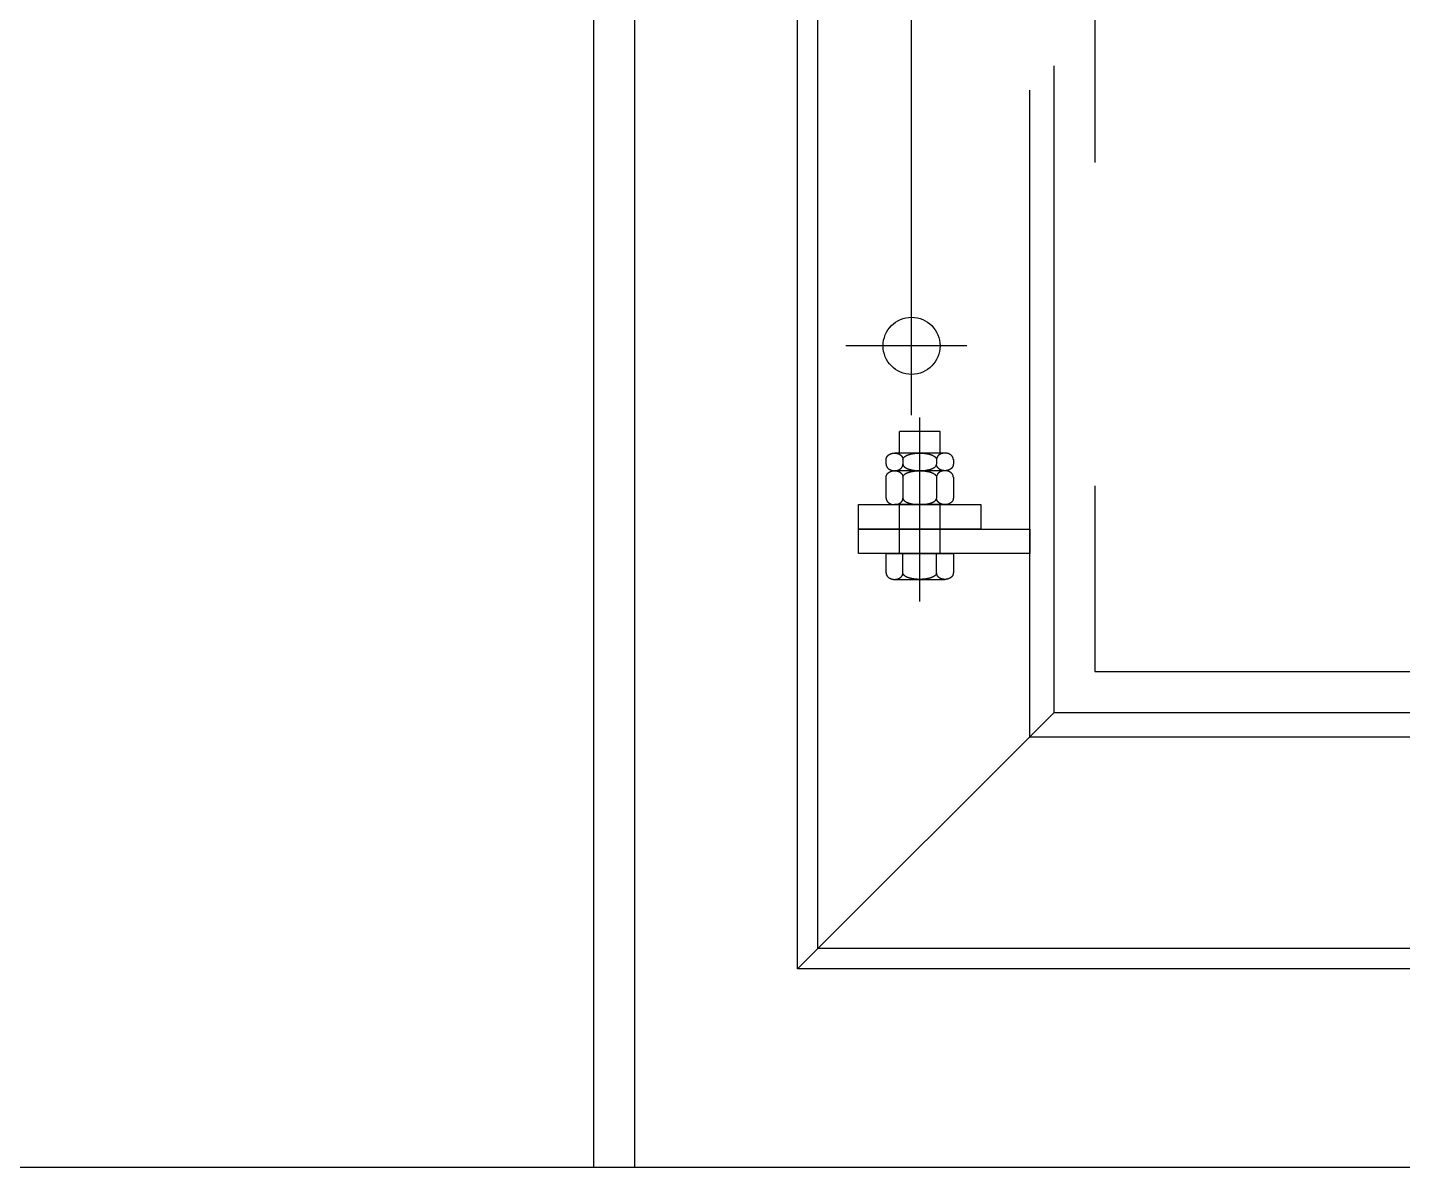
# Model space of a CAD drawing. Extents: x 0 to 45720, y 0 to 30480.
# Drawn here: x 10933 to 11270.6, y 11417.2 to 11697.1 of the extents above; entities that cross this region are included whole.
import ezdxf

# ---------------------------------------------------------------- set-up
doc = ezdxf.new("R2010")
doc.units = 0
doc.header["$LTSCALE"] = 25
for name, pattern in [('CENTER', [50.8, 31.75, -6.35, 6.35, -6.35]), ('HIDDEN', [9.525, 6.35, -3.175]), ('HIDDEN2', [4.7625, 3.175, -1.5875])]:
    doc.linetypes.add(name, pattern=pattern)
doc.layers.get('0').update_dxf_attribs({"linetype": 'CONTINUOUS'})
for name, color, linetype in [('CHUTE', 2, 'CONTINUOUS'), ('EMS_BOLT-BOLTHOLE', 3, 'CONTINUOUS'), ('EMS_CL', 1, 'CENTER'), ('EMS_DIM', 3, 'CONTINUOUS'), ('EMS_GRAY', 252, 'CONTINUOUS'), ('EMS_HF', 3, 'HIDDEN2'), ('EMS_HIDDEN', 3, 'HIDDEN'), ('EMS_OBJECT', 2, 'CONTINUOUS')]:
    doc.layers.add(name, color=color, linetype=linetype)

# ---------------------------------------------------------------- blocks, each defined once
blk = doc.blocks.new('A$C0D2A148F')
at = {"color": 252}
for p, q in [((-301.249, -487.413), (-301.249, -482.253)), ((-286.813, -480.666), (-299.187, -480.666)), ((-297.124, -482.253), (-297.124, -487.413)), ((-288.876, -482.253), (-288.876, -487.413)), ((-284.751, -482.253), (-284.751, -487.413)), ((-286.813, -489), (-299.187, -489)), ((-301.249, -501), (-284.751, -501)), ((-301.249, -505.763), (-301.249, -501)), ((-297.124, -505.763), (-297.124, -501)), ((-288.876, -505.763), (-288.876, -501)), ((-284.751, -501), (-284.751, -505.763)), ((-299.187, -507.35), (-286.813, -507.35))]:
    blk.add_line(p, q, dxfattribs=at)
for points in [[(-301.249, -482.253, 0), (-301.248, -482.214, 0), (-301.246, -482.175, 0), (-301.243, -482.136, 0), (-301.239, -482.098, 0), (-301.233, -482.059, 0), (-301.227, -482.02, 0), (-301.219, -481.982, 0), (-301.209, -481.943, 0), (-301.199, -481.905, 0), (-301.187, -481.867, 0), (-301.174, -481.83, 0), (-301.16, -481.792, 0), (-301.145, -481.755, 0), (-301.128, -481.718, 0), (-301.111, -481.682, 0), (-301.092, -481.646, 0), (-301.072, -481.61, 0), (-301.051, -481.574, 0), (-301.029, -481.539, 0), (-301.005, -481.505, 0), (-300.981, -481.471, 0), (-300.955, -481.437, 0), (-300.929, -481.404, 0), (-300.901, -481.371, 0), (-300.873, -481.339, 0), (-300.843, -481.307, 0), (-300.812, -481.276, 0), (-300.781, -481.246, 0), (-300.748, -481.216, 0), (-300.715, -481.187, 0), (-300.68, -481.158, 0), (-300.645, -481.131, 0), (-300.609, -481.103, 0), (-300.572, -481.077, 0), (-300.534, -481.051, 0), (-300.495, -481.026, 0), (-300.455, -481.002, 0), (-300.415, -480.978, 0), (-300.374, -480.955, 0), (-300.332, -480.933, 0), (-300.29, -480.912, 0), (-300.247, -480.891, 0), (-300.203, -480.872, 0), (-300.159, -480.853, 0), (-300.114, -480.835, 0), (-300.068, -480.818, 0), (-300.022, -480.802, 0), (-299.976, -480.786, 0), (-299.929, -480.772, 0), (-299.881, -480.758, 0), (-299.834, -480.746, 0), (-299.785, -480.734, 0), (-299.737, -480.723, 0), (-299.688, -480.713, 0), (-299.639, -480.704, 0), (-299.589, -480.696, 0), (-299.539, -480.689, 0), (-299.489, -480.683, 0), (-299.439, -480.678, 0), (-299.389, -480.673, 0), (-299.338, -480.67, 0), (-299.288, -480.668, 0), (-299.237, -480.666, 0), (-299.187, -480.666, 0), (-299.136, -480.666, 0), (-299.085, -480.668, 0), (-299.035, -480.67, 0), (-298.985, -480.673, 0), (-298.934, -480.678, 0), (-298.884, -480.683, 0), (-298.834, -480.689, 0), (-298.784, -480.696, 0), (-298.735, -480.704, 0), (-298.686, -480.713, 0), (-298.637, -480.723, 0), (-298.588, -480.734, 0), (-298.54, -480.746, 0), (-298.492, -480.758, 0), (-298.444, -480.772, 0), (-298.397, -480.786, 0), (-298.351, -480.802, 0), (-298.305, -480.818, 0), (-298.259, -480.835, 0), (-298.215, -480.853, 0), (-298.17, -480.872, 0), (-298.126, -480.891, 0), (-298.083, -480.912, 0), (-298.041, -480.933, 0), (-297.999, -480.955, 0), (-297.958, -480.978, 0), (-297.918, -481.002, 0), (-297.878, -481.026, 0), (-297.84, -481.051, 0), (-297.802, -481.077, 0), (-297.765, -481.103, 0), (-297.728, -481.131, 0), (-297.693, -481.158, 0), (-297.659, -481.187, 0), (-297.625, -481.216, 0), (-297.593, -481.246, 0), (-297.561, -481.276, 0), (-297.53, -481.307, 0), (-297.501, -481.339, 0), (-297.472, -481.371, 0), (-297.444, -481.404, 0), (-297.418, -481.437, 0), (-297.392, -481.471, 0), (-297.368, -481.505, 0), (-297.345, -481.539, 0), (-297.322, -481.574, 0), (-297.301, -481.61, 0), (-297.281, -481.646, 0), (-297.263, -481.682, 0), (-297.245, -481.718, 0), (-297.229, -481.755, 0), (-297.213, -481.792, 0), (-297.199, -481.83, 0), (-297.186, -481.867, 0), (-297.175, -481.905, 0), (-297.164, -481.943, 0), (-297.155, -481.982, 0), (-297.147, -482.02, 0), (-297.14, -482.059, 0), (-297.134, -482.098, 0), (-297.13, -482.136, 0), (-297.127, -482.175, 0), (-297.125, -482.214, 0), (-297.124, -482.253, 0)], [(-297.124, -482.253, 0), (-297.123, -482.214, 0), (-297.119, -482.175, 0), (-297.113, -482.136, 0), (-297.105, -482.098, 0), (-297.093, -482.059, 0), (-297.08, -482.02, 0), (-297.064, -481.982, 0), (-297.045, -481.943, 0), (-297.024, -481.905, 0), (-297.001, -481.867, 0), (-296.975, -481.83, 0), (-296.947, -481.792, 0), (-296.916, -481.755, 0), (-296.883, -481.718, 0), (-296.848, -481.682, 0), (-296.81, -481.646, 0), (-296.771, -481.61, 0), (-296.728, -481.574, 0), (-296.684, -481.539, 0), (-296.637, -481.505, 0), (-296.589, -481.471, 0), (-296.538, -481.437, 0), (-296.485, -481.404, 0), (-296.429, -481.371, 0), (-296.372, -481.339, 0), (-296.313, -481.307, 0), (-296.251, -481.276, 0), (-296.188, -481.246, 0), (-296.123, -481.216, 0), (-296.056, -481.187, 0), (-295.987, -481.158, 0), (-295.916, -481.131, 0), (-295.844, -481.103, 0), (-295.77, -481.077, 0), (-295.694, -481.051, 0), (-295.617, -481.026, 0), (-295.537, -481.002, 0), (-295.457, -480.978, 0), (-295.375, -480.955, 0), (-295.291, -480.933, 0), (-295.207, -480.912, 0), (-295.12, -480.891, 0), (-295.033, -480.872, 0), (-294.944, -480.853, 0), (-294.854, -480.835, 0), (-294.763, -480.818, 0), (-294.671, -480.802, 0), (-294.578, -480.786, 0), (-294.484, -480.772, 0), (-294.389, -480.758, 0), (-294.294, -480.746, 0), (-294.197, -480.734, 0), (-294.1, -480.723, 0), (-294.002, -480.713, 0), (-293.904, -480.704, 0), (-293.805, -480.696, 0), (-293.705, -480.689, 0), (-293.605, -480.683, 0), (-293.505, -480.678, 0), (-293.404, -480.673, 0), (-293.303, -480.67, 0), (-293.202, -480.668, 0), (-293.101, -480.666, 0), (-293, -480.666, 0), (-292.899, -480.666, 0), (-292.798, -480.668, 0), (-292.697, -480.67, 0), (-292.596, -480.673, 0), (-292.495, -480.678, 0), (-292.395, -480.683, 0), (-292.295, -480.689, 0), (-292.195, -480.696, 0), (-292.096, -480.704, 0), (-291.998, -480.713, 0), (-291.9, -480.723, 0), (-291.803, -480.734, 0), (-291.706, -480.746, 0), (-291.611, -480.758, 0), (-291.516, -480.772, 0), (-291.422, -480.786, 0), (-291.329, -480.802, 0), (-291.237, -480.818, 0), (-291.146, -480.835, 0), (-291.056, -480.853, 0), (-290.967, -480.872, 0), (-290.88, -480.891, 0), (-290.793, -480.912, 0), (-290.709, -480.933, 0), (-290.625, -480.955, 0), (-290.543, -480.978, 0), (-290.463, -481.002, 0), (-290.383, -481.026, 0), (-290.306, -481.051, 0), (-290.23, -481.077, 0), (-290.156, -481.103, 0), (-290.084, -481.131, 0), (-290.013, -481.158, 0), (-289.944, -481.187, 0), (-289.877, -481.216, 0), (-289.812, -481.246, 0), (-289.749, -481.276, 0), (-289.687, -481.307, 0), (-289.628, -481.339, 0), (-289.571, -481.371, 0), (-289.515, -481.404, 0), (-289.462, -481.437, 0), (-289.411, -481.471, 0), (-289.363, -481.505, 0), (-289.316, -481.539, 0), (-289.272, -481.574, 0), (-289.229, -481.61, 0), (-289.19, -481.646, 0), (-289.152, -481.682, 0), (-289.117, -481.718, 0), (-289.084, -481.755, 0), (-289.053, -481.792, 0), (-289.025, -481.83, 0), (-288.999, -481.867, 0), (-288.976, -481.905, 0), (-288.955, -481.943, 0), (-288.936, -481.982, 0), (-288.92, -482.02, 0), (-288.907, -482.059, 0), (-288.895, -482.098, 0), (-288.887, -482.136, 0), (-288.881, -482.175, 0), (-288.877, -482.214, 0), (-288.876, -482.253, 0)], [(-284.751, -482.253, 0), (-284.752, -482.214, 0), (-284.754, -482.175, 0), (-284.757, -482.136, 0), (-284.761, -482.098, 0), (-284.767, -482.059, 0), (-284.773, -482.02, 0), (-284.781, -481.982, 0), (-284.791, -481.943, 0), (-284.801, -481.905, 0), (-284.813, -481.867, 0), (-284.826, -481.83, 0), (-284.84, -481.792, 0), (-284.855, -481.755, 0), (-284.872, -481.718, 0), (-284.889, -481.682, 0), (-284.908, -481.646, 0), (-284.928, -481.61, 0), (-284.949, -481.574, 0), (-284.971, -481.539, 0), (-284.995, -481.505, 0), (-285.019, -481.471, 0), (-285.045, -481.437, 0), (-285.071, -481.404, 0), (-285.099, -481.371, 0), (-285.127, -481.339, 0), (-285.157, -481.307, 0), (-285.188, -481.276, 0), (-285.219, -481.246, 0), (-285.252, -481.216, 0), (-285.285, -481.187, 0), (-285.32, -481.158, 0), (-285.355, -481.131, 0), (-285.391, -481.103, 0), (-285.428, -481.077, 0), (-285.466, -481.051, 0), (-285.505, -481.026, 0), (-285.545, -481.002, 0), (-285.585, -480.978, 0), (-285.626, -480.955, 0), (-285.668, -480.933, 0), (-285.71, -480.912, 0), (-285.753, -480.891, 0), (-285.797, -480.872, 0), (-285.841, -480.853, 0), (-285.886, -480.835, 0), (-285.932, -480.818, 0), (-285.978, -480.802, 0), (-286.024, -480.786, 0), (-286.071, -480.772, 0), (-286.119, -480.758, 0), (-286.166, -480.746, 0), (-286.215, -480.734, 0), (-286.263, -480.723, 0), (-286.312, -480.713, 0), (-286.361, -480.704, 0), (-286.411, -480.696, 0), (-286.461, -480.689, 0), (-286.511, -480.683, 0), (-286.561, -480.678, 0), (-286.611, -480.673, 0), (-286.662, -480.67, 0), (-286.712, -480.668, 0), (-286.763, -480.666, 0), (-286.813, -480.666, 0), (-286.864, -480.666, 0), (-286.915, -480.668, 0), (-286.965, -480.67, 0), (-287.015, -480.673, 0), (-287.066, -480.678, 0), (-287.116, -480.683, 0), (-287.166, -480.689, 0), (-287.216, -480.696, 0), (-287.265, -480.704, 0), (-287.314, -480.713, 0), (-287.363, -480.723, 0), (-287.412, -480.734, 0), (-287.46, -480.746, 0), (-287.508, -480.758, 0), (-287.556, -480.772, 0), (-287.603, -480.786, 0), (-287.649, -480.802, 0), (-287.695, -480.818, 0), (-287.741, -480.835, 0), (-287.785, -480.853, 0), (-287.83, -480.872, 0), (-287.874, -480.891, 0), (-287.917, -480.912, 0), (-287.959, -480.933, 0), (-288.001, -480.955, 0), (-288.042, -480.978, 0), (-288.082, -481.002, 0), (-288.122, -481.026, 0), (-288.16, -481.051, 0), (-288.198, -481.077, 0), (-288.235, -481.103, 0), (-288.272, -481.131, 0), (-288.307, -481.158, 0), (-288.341, -481.187, 0), (-288.375, -481.216, 0), (-288.407, -481.246, 0), (-288.439, -481.276, 0), (-288.47, -481.307, 0), (-288.499, -481.339, 0), (-288.528, -481.371, 0), (-288.556, -481.404, 0), (-288.582, -481.437, 0), (-288.608, -481.471, 0), (-288.632, -481.505, 0), (-288.655, -481.539, 0), (-288.678, -481.574, 0), (-288.699, -481.61, 0), (-288.719, -481.646, 0), (-288.737, -481.682, 0), (-288.755, -481.718, 0), (-288.771, -481.755, 0), (-288.787, -481.792, 0), (-288.801, -481.83, 0), (-288.814, -481.867, 0), (-288.825, -481.905, 0), (-288.836, -481.943, 0), (-288.845, -481.982, 0), (-288.853, -482.02, 0), (-288.86, -482.059, 0), (-288.866, -482.098, 0), (-288.87, -482.136, 0), (-288.873, -482.175, 0), (-288.875, -482.214, 0), (-288.876, -482.253, 0)], [(-301.249, -487.413, 0), (-301.248, -487.451, 0), (-301.246, -487.49, 0), (-301.243, -487.529, 0), (-301.239, -487.568, 0), (-301.233, -487.607, 0), (-301.227, -487.645, 0), (-301.219, -487.684, 0), (-301.209, -487.722, 0), (-301.199, -487.76, 0), (-301.187, -487.798, 0), (-301.174, -487.836, 0), (-301.16, -487.873, 0), (-301.145, -487.91, 0), (-301.128, -487.947, 0), (-301.111, -487.984, 0), (-301.092, -488.02, 0), (-301.072, -488.056, 0), (-301.051, -488.091, 0), (-301.029, -488.126, 0), (-301.005, -488.161, 0), (-300.981, -488.195, 0), (-300.955, -488.229, 0), (-300.929, -488.262, 0), (-300.901, -488.294, 0), (-300.873, -488.327, 0), (-300.843, -488.358, 0), (-300.812, -488.389, 0), (-300.781, -488.42, 0), (-300.748, -488.449, 0), (-300.715, -488.479, 0), (-300.68, -488.507, 0), (-300.645, -488.535, 0), (-300.609, -488.562, 0), (-300.572, -488.589, 0), (-300.534, -488.615, 0), (-300.495, -488.64, 0), (-300.455, -488.664, 0), (-300.415, -488.688, 0), (-300.374, -488.71, 0), (-300.332, -488.732, 0), (-300.29, -488.754, 0), (-300.247, -488.774, 0), (-300.203, -488.794, 0), (-300.159, -488.813, 0), (-300.114, -488.83, 0), (-300.068, -488.848, 0), (-300.022, -488.864, 0), (-299.976, -488.879, 0), (-299.929, -488.894, 0), (-299.881, -488.907, 0), (-299.834, -488.92, 0), (-299.785, -488.932, 0), (-299.737, -488.942, 0), (-299.688, -488.952, 0), (-299.639, -488.961, 0), (-299.589, -488.969, 0), (-299.539, -488.977, 0), (-299.489, -488.983, 0), (-299.439, -488.988, 0), (-299.389, -488.992, 0), (-299.338, -488.996, 0), (-299.288, -488.998, 0), (-299.237, -489, 0), (-299.187, -489, 0), (-299.136, -489, 0), (-299.085, -488.998, 0), (-299.035, -488.996, 0), (-298.985, -488.992, 0), (-298.934, -488.988, 0), (-298.884, -488.983, 0), (-298.834, -488.977, 0), (-298.784, -488.969, 0), (-298.735, -488.961, 0), (-298.686, -488.952, 0), (-298.637, -488.942, 0), (-298.588, -488.932, 0), (-298.54, -488.92, 0), (-298.492, -488.907, 0), (-298.444, -488.894, 0), (-298.397, -488.879, 0), (-298.351, -488.864, 0), (-298.305, -488.848, 0), (-298.259, -488.83, 0), (-298.215, -488.813, 0), (-298.17, -488.794, 0), (-298.126, -488.774, 0), (-298.083, -488.754, 0), (-298.041, -488.732, 0), (-297.999, -488.71, 0), (-297.958, -488.688, 0), (-297.918, -488.664, 0), (-297.878, -488.64, 0), (-297.84, -488.615, 0), (-297.802, -488.589, 0), (-297.765, -488.562, 0), (-297.728, -488.535, 0), (-297.693, -488.507, 0), (-297.659, -488.479, 0), (-297.625, -488.449, 0), (-297.593, -488.42, 0), (-297.561, -488.389, 0), (-297.53, -488.358, 0), (-297.501, -488.327, 0), (-297.472, -488.294, 0), (-297.444, -488.262, 0), (-297.418, -488.229, 0), (-297.392, -488.195, 0), (-297.368, -488.161, 0), (-297.345, -488.126, 0), (-297.322, -488.091, 0), (-297.301, -488.056, 0), (-297.281, -488.02, 0), (-297.263, -487.984, 0), (-297.245, -487.947, 0), (-297.229, -487.91, 0), (-297.213, -487.873, 0), (-297.199, -487.836, 0), (-297.186, -487.798, 0), (-297.175, -487.76, 0), (-297.164, -487.722, 0), (-297.155, -487.684, 0), (-297.147, -487.645, 0), (-297.14, -487.607, 0), (-297.134, -487.568, 0), (-297.13, -487.529, 0), (-297.127, -487.49, 0), (-297.125, -487.451, 0), (-297.124, -487.413, 0)], [(-297.124, -487.413, 0), (-297.123, -487.451, 0), (-297.119, -487.49, 0), (-297.113, -487.529, 0), (-297.105, -487.568, 0), (-297.093, -487.607, 0), (-297.08, -487.645, 0), (-297.064, -487.684, 0), (-297.045, -487.722, 0), (-297.024, -487.76, 0), (-297.001, -487.798, 0), (-296.975, -487.836, 0), (-296.947, -487.873, 0), (-296.916, -487.91, 0), (-296.883, -487.947, 0), (-296.848, -487.984, 0), (-296.81, -488.02, 0), (-296.771, -488.056, 0), (-296.728, -488.091, 0), (-296.684, -488.126, 0), (-296.637, -488.161, 0), (-296.589, -488.195, 0), (-296.538, -488.229, 0), (-296.485, -488.262, 0), (-296.429, -488.294, 0), (-296.372, -488.327, 0), (-296.313, -488.358, 0), (-296.251, -488.389, 0), (-296.188, -488.42, 0), (-296.123, -488.449, 0), (-296.056, -488.479, 0), (-295.987, -488.507, 0), (-295.916, -488.535, 0), (-295.844, -488.562, 0), (-295.77, -488.589, 0), (-295.694, -488.615, 0), (-295.617, -488.64, 0), (-295.537, -488.664, 0), (-295.457, -488.688, 0), (-295.375, -488.71, 0), (-295.291, -488.732, 0), (-295.207, -488.754, 0), (-295.12, -488.774, 0), (-295.033, -488.794, 0), (-294.944, -488.813, 0), (-294.854, -488.83, 0), (-294.763, -488.848, 0), (-294.671, -488.864, 0), (-294.578, -488.879, 0), (-294.484, -488.894, 0), (-294.389, -488.907, 0), (-294.294, -488.92, 0), (-294.197, -488.932, 0), (-294.1, -488.942, 0), (-294.002, -488.952, 0), (-293.904, -488.961, 0), (-293.805, -488.969, 0), (-293.705, -488.977, 0), (-293.605, -488.983, 0), (-293.505, -488.988, 0), (-293.404, -488.992, 0), (-293.303, -488.996, 0), (-293.202, -488.998, 0), (-293.101, -489, 0), (-293, -489, 0), (-292.899, -489, 0), (-292.798, -488.998, 0), (-292.697, -488.996, 0), (-292.596, -488.992, 0), (-292.495, -488.988, 0), (-292.395, -488.983, 0), (-292.295, -488.977, 0), (-292.195, -488.969, 0), (-292.096, -488.961, 0), (-291.998, -488.952, 0), (-291.9, -488.942, 0), (-291.803, -488.932, 0), (-291.706, -488.92, 0), (-291.611, -488.907, 0), (-291.516, -488.894, 0), (-291.422, -488.879, 0), (-291.329, -488.864, 0), (-291.237, -488.848, 0), (-291.146, -488.83, 0), (-291.056, -488.813, 0), (-290.967, -488.794, 0), (-290.88, -488.774, 0), (-290.793, -488.754, 0), (-290.709, -488.732, 0), (-290.625, -488.71, 0), (-290.543, -488.688, 0), (-290.463, -488.664, 0), (-290.383, -488.64, 0), (-290.306, -488.615, 0), (-290.23, -488.589, 0), (-290.156, -488.562, 0), (-290.084, -488.535, 0), (-290.013, -488.507, 0), (-289.944, -488.479, 0), (-289.877, -488.449, 0), (-289.812, -488.42, 0), (-289.749, -488.389, 0), (-289.687, -488.358, 0), (-289.628, -488.327, 0), (-289.571, -488.294, 0), (-289.515, -488.262, 0), (-289.462, -488.229, 0), (-289.411, -488.195, 0), (-289.363, -488.161, 0), (-289.316, -488.126, 0), (-289.272, -488.091, 0), (-289.229, -488.056, 0), (-289.19, -488.02, 0), (-289.152, -487.984, 0), (-289.117, -487.947, 0), (-289.084, -487.91, 0), (-289.053, -487.873, 0), (-289.025, -487.836, 0), (-288.999, -487.798, 0), (-288.976, -487.76, 0), (-288.955, -487.722, 0), (-288.936, -487.684, 0), (-288.92, -487.645, 0), (-288.907, -487.607, 0), (-288.895, -487.568, 0), (-288.887, -487.529, 0), (-288.881, -487.49, 0), (-288.877, -487.451, 0), (-288.876, -487.413, 0)], [(-284.751, -487.413, 0), (-284.752, -487.451, 0), (-284.754, -487.49, 0), (-284.757, -487.529, 0), (-284.761, -487.568, 0), (-284.767, -487.607, 0), (-284.773, -487.645, 0), (-284.781, -487.684, 0), (-284.791, -487.722, 0), (-284.801, -487.76, 0), (-284.813, -487.798, 0), (-284.826, -487.836, 0), (-284.84, -487.873, 0), (-284.855, -487.91, 0), (-284.872, -487.947, 0), (-284.889, -487.984, 0), (-284.908, -488.02, 0), (-284.928, -488.056, 0), (-284.949, -488.091, 0), (-284.971, -488.126, 0), (-284.995, -488.161, 0), (-285.019, -488.195, 0), (-285.045, -488.229, 0), (-285.071, -488.262, 0), (-285.099, -488.294, 0), (-285.127, -488.327, 0), (-285.157, -488.358, 0), (-285.188, -488.389, 0), (-285.219, -488.42, 0), (-285.252, -488.449, 0), (-285.285, -488.479, 0), (-285.32, -488.507, 0), (-285.355, -488.535, 0), (-285.391, -488.562, 0), (-285.428, -488.589, 0), (-285.466, -488.615, 0), (-285.505, -488.64, 0), (-285.545, -488.664, 0), (-285.585, -488.688, 0), (-285.626, -488.71, 0), (-285.668, -488.732, 0), (-285.71, -488.754, 0), (-285.753, -488.774, 0), (-285.797, -488.794, 0), (-285.841, -488.813, 0), (-285.886, -488.83, 0), (-285.932, -488.848, 0), (-285.978, -488.864, 0), (-286.024, -488.879, 0), (-286.071, -488.894, 0), (-286.119, -488.907, 0), (-286.166, -488.92, 0), (-286.215, -488.932, 0), (-286.263, -488.942, 0), (-286.312, -488.952, 0), (-286.361, -488.961, 0), (-286.411, -488.969, 0), (-286.461, -488.977, 0), (-286.511, -488.983, 0), (-286.561, -488.988, 0), (-286.611, -488.992, 0), (-286.662, -488.996, 0), (-286.712, -488.998, 0), (-286.763, -489, 0), (-286.813, -489, 0), (-286.864, -489, 0), (-286.915, -488.998, 0), (-286.965, -488.996, 0), (-287.015, -488.992, 0), (-287.066, -488.988, 0), (-287.116, -488.983, 0), (-287.166, -488.977, 0), (-287.216, -488.969, 0), (-287.265, -488.961, 0), (-287.314, -488.952, 0), (-287.363, -488.942, 0), (-287.412, -488.932, 0), (-287.46, -488.92, 0), (-287.508, -488.907, 0), (-287.556, -488.894, 0), (-287.603, -488.879, 0), (-287.649, -488.864, 0), (-287.695, -488.848, 0), (-287.741, -488.83, 0), (-287.785, -488.813, 0), (-287.83, -488.794, 0), (-287.874, -488.774, 0), (-287.917, -488.754, 0), (-287.959, -488.732, 0), (-288.001, -488.71, 0), (-288.042, -488.688, 0), (-288.082, -488.664, 0), (-288.122, -488.64, 0), (-288.16, -488.615, 0), (-288.198, -488.589, 0), (-288.235, -488.562, 0), (-288.272, -488.535, 0), (-288.307, -488.507, 0), (-288.341, -488.479, 0), (-288.375, -488.449, 0), (-288.407, -488.42, 0), (-288.439, -488.389, 0), (-288.47, -488.358, 0), (-288.499, -488.327, 0), (-288.528, -488.294, 0), (-288.556, -488.262, 0), (-288.582, -488.229, 0), (-288.608, -488.195, 0), (-288.632, -488.161, 0), (-288.655, -488.126, 0), (-288.678, -488.091, 0), (-288.699, -488.056, 0), (-288.719, -488.02, 0), (-288.737, -487.984, 0), (-288.755, -487.947, 0), (-288.771, -487.91, 0), (-288.787, -487.873, 0), (-288.801, -487.836, 0), (-288.814, -487.798, 0), (-288.825, -487.76, 0), (-288.836, -487.722, 0), (-288.845, -487.684, 0), (-288.853, -487.645, 0), (-288.86, -487.607, 0), (-288.866, -487.568, 0), (-288.87, -487.529, 0), (-288.873, -487.49, 0), (-288.875, -487.451, 0), (-288.876, -487.413, 0)], [(-301.249, -505.763, 0), (-301.248, -505.801, 0), (-301.246, -505.84, 0), (-301.243, -505.879, 0), (-301.239, -505.918, 0), (-301.233, -505.957, 0), (-301.227, -505.995, 0), (-301.219, -506.034, 0), (-301.209, -506.072, 0), (-301.199, -506.11, 0), (-301.187, -506.148, 0), (-301.174, -506.186, 0), (-301.16, -506.223, 0), (-301.145, -506.26, 0), (-301.128, -506.297, 0), (-301.111, -506.334, 0), (-301.092, -506.37, 0), (-301.072, -506.406, 0), (-301.051, -506.441, 0), (-301.029, -506.476, 0), (-301.005, -506.511, 0), (-300.981, -506.545, 0), (-300.955, -506.579, 0), (-300.929, -506.612, 0), (-300.901, -506.644, 0), (-300.873, -506.677, 0), (-300.843, -506.708, 0), (-300.812, -506.739, 0), (-300.781, -506.77, 0), (-300.748, -506.799, 0), (-300.715, -506.829, 0), (-300.68, -506.857, 0), (-300.645, -506.885, 0), (-300.609, -506.912, 0), (-300.572, -506.939, 0), (-300.534, -506.965, 0), (-300.495, -506.99, 0), (-300.455, -507.014, 0), (-300.415, -507.038, 0), (-300.374, -507.06, 0), (-300.332, -507.082, 0), (-300.29, -507.104, 0), (-300.247, -507.124, 0), (-300.203, -507.144, 0), (-300.159, -507.163, 0), (-300.114, -507.18, 0), (-300.068, -507.198, 0), (-300.022, -507.214, 0), (-299.976, -507.229, 0), (-299.929, -507.244, 0), (-299.881, -507.257, 0), (-299.834, -507.27, 0), (-299.785, -507.282, 0), (-299.737, -507.292, 0), (-299.688, -507.302, 0), (-299.639, -507.311, 0), (-299.589, -507.319, 0), (-299.539, -507.327, 0), (-299.489, -507.333, 0), (-299.439, -507.338, 0), (-299.389, -507.342, 0), (-299.338, -507.346, 0), (-299.288, -507.348, 0), (-299.237, -507.35, 0), (-299.187, -507.35, 0), (-299.136, -507.35, 0), (-299.085, -507.348, 0), (-299.035, -507.346, 0), (-298.985, -507.342, 0), (-298.934, -507.338, 0), (-298.884, -507.333, 0), (-298.834, -507.327, 0), (-298.784, -507.319, 0), (-298.735, -507.311, 0), (-298.686, -507.302, 0), (-298.637, -507.292, 0), (-298.588, -507.282, 0), (-298.54, -507.27, 0), (-298.492, -507.257, 0), (-298.444, -507.244, 0), (-298.397, -507.229, 0), (-298.351, -507.214, 0), (-298.305, -507.198, 0), (-298.259, -507.18, 0), (-298.215, -507.163, 0), (-298.17, -507.144, 0), (-298.126, -507.124, 0), (-298.083, -507.104, 0), (-298.041, -507.082, 0), (-297.999, -507.06, 0), (-297.958, -507.038, 0), (-297.918, -507.014, 0), (-297.878, -506.99, 0), (-297.84, -506.965, 0), (-297.802, -506.939, 0), (-297.765, -506.912, 0), (-297.728, -506.885, 0), (-297.693, -506.857, 0), (-297.659, -506.829, 0), (-297.625, -506.799, 0), (-297.593, -506.77, 0), (-297.561, -506.739, 0), (-297.53, -506.708, 0), (-297.501, -506.677, 0), (-297.472, -506.644, 0), (-297.444, -506.612, 0), (-297.418, -506.579, 0), (-297.392, -506.545, 0), (-297.368, -506.511, 0), (-297.345, -506.476, 0), (-297.322, -506.441, 0), (-297.301, -506.406, 0), (-297.281, -506.37, 0), (-297.263, -506.334, 0), (-297.245, -506.297, 0), (-297.229, -506.26, 0), (-297.213, -506.223, 0), (-297.199, -506.186, 0), (-297.186, -506.148, 0), (-297.175, -506.11, 0), (-297.164, -506.072, 0), (-297.155, -506.034, 0), (-297.147, -505.995, 0), (-297.14, -505.957, 0), (-297.134, -505.918, 0), (-297.13, -505.879, 0), (-297.127, -505.84, 0), (-297.125, -505.801, 0), (-297.124, -505.763, 0)], [(-288.876, -505.763, 0), (-288.877, -505.801, 0), (-288.881, -505.84, 0), (-288.887, -505.879, 0), (-288.895, -505.918, 0), (-288.907, -505.957, 0), (-288.92, -505.995, 0), (-288.936, -506.034, 0), (-288.955, -506.072, 0), (-288.976, -506.11, 0), (-288.999, -506.148, 0), (-289.025, -506.186, 0), (-289.053, -506.223, 0), (-289.084, -506.26, 0), (-289.117, -506.297, 0), (-289.152, -506.334, 0), (-289.19, -506.37, 0), (-289.229, -506.406, 0), (-289.272, -506.441, 0), (-289.316, -506.476, 0), (-289.363, -506.511, 0), (-289.411, -506.545, 0), (-289.462, -506.579, 0), (-289.515, -506.612, 0), (-289.571, -506.644, 0), (-289.628, -506.677, 0), (-289.687, -506.708, 0), (-289.749, -506.739, 0), (-289.812, -506.77, 0), (-289.877, -506.799, 0), (-289.944, -506.829, 0), (-290.013, -506.857, 0), (-290.084, -506.885, 0), (-290.156, -506.912, 0), (-290.23, -506.939, 0), (-290.306, -506.965, 0), (-290.383, -506.99, 0), (-290.463, -507.014, 0), (-290.543, -507.038, 0), (-290.625, -507.06, 0), (-290.709, -507.082, 0), (-290.793, -507.104, 0), (-290.88, -507.124, 0), (-290.967, -507.144, 0), (-291.056, -507.163, 0), (-291.146, -507.18, 0), (-291.237, -507.198, 0), (-291.329, -507.214, 0), (-291.422, -507.229, 0), (-291.516, -507.244, 0), (-291.611, -507.257, 0), (-291.706, -507.27, 0), (-291.803, -507.282, 0), (-291.9, -507.292, 0), (-291.998, -507.302, 0), (-292.096, -507.311, 0), (-292.195, -507.319, 0), (-292.295, -507.327, 0), (-292.395, -507.333, 0), (-292.495, -507.338, 0), (-292.596, -507.342, 0), (-292.697, -507.346, 0), (-292.798, -507.348, 0), (-292.899, -507.35, 0), (-293, -507.35, 0), (-293.101, -507.35, 0), (-293.202, -507.348, 0), (-293.303, -507.346, 0), (-293.404, -507.342, 0), (-293.505, -507.338, 0), (-293.605, -507.333, 0), (-293.705, -507.327, 0), (-293.805, -507.319, 0), (-293.904, -507.311, 0), (-294.002, -507.302, 0), (-294.1, -507.292, 0), (-294.197, -507.282, 0), (-294.294, -507.27, 0), (-294.389, -507.257, 0), (-294.484, -507.244, 0), (-294.578, -507.229, 0), (-294.671, -507.214, 0), (-294.763, -507.198, 0), (-294.854, -507.18, 0), (-294.944, -507.163, 0), (-295.033, -507.144, 0), (-295.12, -507.124, 0), (-295.207, -507.104, 0), (-295.291, -507.082, 0), (-295.375, -507.06, 0), (-295.457, -507.038, 0), (-295.537, -507.014, 0), (-295.617, -506.99, 0), (-295.694, -506.965, 0), (-295.77, -506.939, 0), (-295.844, -506.912, 0), (-295.916, -506.885, 0), (-295.987, -506.857, 0), (-296.056, -506.829, 0), (-296.123, -506.799, 0), (-296.188, -506.77, 0), (-296.251, -506.739, 0), (-296.313, -506.708, 0), (-296.372, -506.677, 0), (-296.429, -506.644, 0), (-296.485, -506.612, 0), (-296.538, -506.579, 0), (-296.589, -506.545, 0), (-296.637, -506.511, 0), (-296.684, -506.476, 0), (-296.728, -506.441, 0), (-296.771, -506.406, 0), (-296.81, -506.37, 0), (-296.848, -506.334, 0), (-296.883, -506.297, 0), (-296.916, -506.26, 0), (-296.947, -506.223, 0), (-296.975, -506.186, 0), (-297.001, -506.148, 0), (-297.024, -506.11, 0), (-297.045, -506.072, 0), (-297.064, -506.034, 0), (-297.08, -505.995, 0), (-297.093, -505.957, 0), (-297.105, -505.918, 0), (-297.113, -505.879, 0), (-297.119, -505.84, 0), (-297.123, -505.801, 0), (-297.124, -505.763, 0)], [(-284.751, -505.763, 0), (-284.752, -505.801, 0), (-284.754, -505.84, 0), (-284.757, -505.879, 0), (-284.761, -505.918, 0), (-284.767, -505.957, 0), (-284.773, -505.995, 0), (-284.781, -506.034, 0), (-284.791, -506.072, 0), (-284.801, -506.11, 0), (-284.813, -506.148, 0), (-284.826, -506.186, 0), (-284.84, -506.223, 0), (-284.855, -506.26, 0), (-284.872, -506.297, 0), (-284.889, -506.334, 0), (-284.908, -506.37, 0), (-284.928, -506.406, 0), (-284.949, -506.441, 0), (-284.971, -506.476, 0), (-284.995, -506.511, 0), (-285.019, -506.545, 0), (-285.045, -506.579, 0), (-285.071, -506.612, 0), (-285.099, -506.644, 0), (-285.127, -506.677, 0), (-285.157, -506.708, 0), (-285.188, -506.739, 0), (-285.219, -506.77, 0), (-285.252, -506.799, 0), (-285.285, -506.829, 0), (-285.32, -506.857, 0), (-285.355, -506.885, 0), (-285.391, -506.912, 0), (-285.428, -506.939, 0), (-285.466, -506.965, 0), (-285.505, -506.99, 0), (-285.545, -507.014, 0), (-285.585, -507.038, 0), (-285.626, -507.06, 0), (-285.668, -507.082, 0), (-285.71, -507.104, 0), (-285.753, -507.124, 0), (-285.797, -507.144, 0), (-285.841, -507.163, 0), (-285.886, -507.18, 0), (-285.932, -507.198, 0), (-285.978, -507.214, 0), (-286.024, -507.229, 0), (-286.071, -507.244, 0), (-286.119, -507.257, 0), (-286.166, -507.27, 0), (-286.215, -507.282, 0), (-286.263, -507.292, 0), (-286.312, -507.302, 0), (-286.361, -507.311, 0), (-286.411, -507.319, 0), (-286.461, -507.327, 0), (-286.511, -507.333, 0), (-286.561, -507.338, 0), (-286.611, -507.342, 0), (-286.662, -507.346, 0), (-286.712, -507.348, 0), (-286.763, -507.35, 0), (-286.813, -507.35, 0), (-286.864, -507.35, 0), (-286.915, -507.348, 0), (-286.965, -507.346, 0), (-287.015, -507.342, 0), (-287.066, -507.338, 0), (-287.116, -507.333, 0), (-287.166, -507.327, 0), (-287.216, -507.319, 0), (-287.265, -507.311, 0), (-287.314, -507.302, 0), (-287.363, -507.292, 0), (-287.412, -507.282, 0), (-287.46, -507.27, 0), (-287.508, -507.257, 0), (-287.556, -507.244, 0), (-287.603, -507.229, 0), (-287.649, -507.214, 0), (-287.695, -507.198, 0), (-287.741, -507.18, 0), (-287.785, -507.163, 0), (-287.83, -507.144, 0), (-287.874, -507.124, 0), (-287.917, -507.104, 0), (-287.959, -507.082, 0), (-288.001, -507.06, 0), (-288.042, -507.038, 0), (-288.082, -507.014, 0), (-288.122, -506.99, 0), (-288.16, -506.965, 0), (-288.198, -506.939, 0), (-288.235, -506.912, 0), (-288.272, -506.885, 0), (-288.307, -506.857, 0), (-288.341, -506.829, 0), (-288.375, -506.799, 0), (-288.407, -506.77, 0), (-288.439, -506.739, 0), (-288.47, -506.708, 0), (-288.499, -506.677, 0), (-288.528, -506.644, 0), (-288.556, -506.612, 0), (-288.582, -506.579, 0), (-288.608, -506.545, 0), (-288.632, -506.511, 0), (-288.655, -506.476, 0), (-288.678, -506.441, 0), (-288.699, -506.406, 0), (-288.719, -506.37, 0), (-288.737, -506.334, 0), (-288.755, -506.297, 0), (-288.771, -506.26, 0), (-288.787, -506.223, 0), (-288.801, -506.186, 0), (-288.814, -506.148, 0), (-288.825, -506.11, 0), (-288.836, -506.072, 0), (-288.845, -506.034, 0), (-288.853, -505.995, 0), (-288.86, -505.957, 0), (-288.866, -505.918, 0), (-288.87, -505.879, 0), (-288.873, -505.84, 0), (-288.875, -505.801, 0), (-288.876, -505.763, 0)]]:
    blk.add_polyline3d(points, dxfattribs=at)
at = {"layer": 'EMS_BOLT-BOLTHOLE', "color": 252}
for p, q in [((-298, -476.331), (-298, -471)), ((-288, -471), (-298, -471)), ((-288, -476.331), (-288, -471)), ((-301.249, -479.078), (-301.249, -477.919)), ((-286.813, -476.331), (-299.187, -476.331)), ((-297.124, -477.919), (-297.124, -479.078)), ((-288.876, -477.919), (-288.876, -479.078)), ((-284.751, -477.919), (-284.751, -479.078)), ((-286.813, -480.666), (-299.187, -480.666))]:
    blk.add_line(p, q, dxfattribs=at)
for points in [[(-301.249, -477.919, 0), (-301.248, -477.88, 0), (-301.246, -477.841, 0), (-301.243, -477.802, 0), (-301.239, -477.763, 0), (-301.233, -477.724, 0), (-301.227, -477.686, 0), (-301.219, -477.647, 0), (-301.209, -477.609, 0), (-301.199, -477.571, 0), (-301.187, -477.533, 0), (-301.174, -477.495, 0), (-301.16, -477.458, 0), (-301.145, -477.421, 0), (-301.128, -477.384, 0), (-301.111, -477.347, 0), (-301.092, -477.311, 0), (-301.072, -477.275, 0), (-301.051, -477.24, 0), (-301.029, -477.205, 0), (-301.005, -477.17, 0), (-300.981, -477.136, 0), (-300.955, -477.103, 0), (-300.929, -477.069, 0), (-300.901, -477.037, 0), (-300.873, -477.005, 0), (-300.843, -476.973, 0), (-300.812, -476.942, 0), (-300.781, -476.912, 0), (-300.748, -476.882, 0), (-300.715, -476.853, 0), (-300.68, -476.824, 0), (-300.645, -476.796, 0), (-300.609, -476.769, 0), (-300.572, -476.742, 0), (-300.534, -476.717, 0), (-300.495, -476.692, 0), (-300.455, -476.667, 0), (-300.415, -476.644, 0), (-300.374, -476.621, 0), (-300.332, -476.599, 0), (-300.29, -476.578, 0), (-300.247, -476.557, 0), (-300.203, -476.537, 0), (-300.159, -476.519, 0), (-300.114, -476.501, 0), (-300.068, -476.484, 0), (-300.022, -476.467, 0), (-299.976, -476.452, 0), (-299.929, -476.438, 0), (-299.881, -476.424, 0), (-299.834, -476.411, 0), (-299.785, -476.4, 0), (-299.737, -476.389, 0), (-299.688, -476.379, 0), (-299.639, -476.37, 0), (-299.589, -476.362, 0), (-299.539, -476.355, 0), (-299.489, -476.348, 0), (-299.439, -476.343, 0), (-299.389, -476.339, 0), (-299.338, -476.336, 0), (-299.288, -476.333, 0), (-299.237, -476.332, 0), (-299.187, -476.331, 0), (-299.136, -476.332, 0), (-299.085, -476.333, 0), (-299.035, -476.336, 0), (-298.985, -476.339, 0), (-298.934, -476.343, 0), (-298.884, -476.348, 0), (-298.834, -476.355, 0), (-298.784, -476.362, 0), (-298.735, -476.37, 0), (-298.686, -476.379, 0), (-298.637, -476.389, 0), (-298.588, -476.4, 0), (-298.54, -476.411, 0), (-298.492, -476.424, 0), (-298.444, -476.438, 0), (-298.397, -476.452, 0), (-298.351, -476.467, 0), (-298.305, -476.484, 0), (-298.259, -476.501, 0), (-298.215, -476.519, 0), (-298.17, -476.537, 0), (-298.126, -476.557, 0), (-298.083, -476.578, 0), (-298.041, -476.599, 0), (-297.999, -476.621, 0), (-297.958, -476.644, 0), (-297.918, -476.667, 0), (-297.878, -476.692, 0), (-297.84, -476.717, 0), (-297.802, -476.742, 0), (-297.765, -476.769, 0), (-297.728, -476.796, 0), (-297.693, -476.824, 0), (-297.659, -476.853, 0), (-297.625, -476.882, 0), (-297.593, -476.912, 0), (-297.561, -476.942, 0), (-297.53, -476.973, 0), (-297.501, -477.005, 0), (-297.472, -477.037, 0), (-297.444, -477.069, 0), (-297.418, -477.103, 0), (-297.392, -477.136, 0), (-297.368, -477.17, 0), (-297.345, -477.205, 0), (-297.322, -477.24, 0), (-297.301, -477.275, 0), (-297.281, -477.311, 0), (-297.263, -477.347, 0), (-297.245, -477.384, 0), (-297.229, -477.421, 0), (-297.213, -477.458, 0), (-297.199, -477.495, 0), (-297.186, -477.533, 0), (-297.175, -477.571, 0), (-297.164, -477.609, 0), (-297.155, -477.647, 0), (-297.147, -477.686, 0), (-297.14, -477.724, 0), (-297.134, -477.763, 0), (-297.13, -477.802, 0), (-297.127, -477.841, 0), (-297.125, -477.88, 0), (-297.124, -477.919, 0)], [(-301.249, -479.078, 0), (-301.248, -479.117, 0), (-301.246, -479.156, 0), (-301.243, -479.195, 0), (-301.239, -479.234, 0), (-301.233, -479.272, 0), (-301.227, -479.311, 0), (-301.219, -479.35, 0), (-301.209, -479.388, 0), (-301.199, -479.426, 0), (-301.187, -479.464, 0), (-301.174, -479.502, 0), (-301.16, -479.539, 0), (-301.145, -479.576, 0), (-301.128, -479.613, 0), (-301.111, -479.649, 0), (-301.092, -479.686, 0), (-301.072, -479.721, 0), (-301.051, -479.757, 0), (-301.029, -479.792, 0), (-301.005, -479.826, 0), (-300.981, -479.861, 0), (-300.955, -479.894, 0), (-300.929, -479.927, 0), (-300.901, -479.96, 0), (-300.873, -479.992, 0), (-300.843, -480.024, 0), (-300.812, -480.055, 0), (-300.781, -480.085, 0), (-300.748, -480.115, 0), (-300.715, -480.144, 0), (-300.68, -480.173, 0), (-300.645, -480.201, 0), (-300.609, -480.228, 0), (-300.572, -480.254, 0), (-300.534, -480.28, 0), (-300.495, -480.305, 0), (-300.455, -480.33, 0), (-300.415, -480.353, 0), (-300.374, -480.376, 0), (-300.332, -480.398, 0), (-300.29, -480.419, 0), (-300.247, -480.44, 0), (-300.203, -480.459, 0), (-300.159, -480.478, 0), (-300.114, -480.496, 0), (-300.068, -480.513, 0), (-300.022, -480.529, 0), (-299.976, -480.545, 0), (-299.929, -480.559, 0), (-299.881, -480.573, 0), (-299.834, -480.586, 0), (-299.785, -480.597, 0), (-299.737, -480.608, 0), (-299.688, -480.618, 0), (-299.639, -480.627, 0), (-299.589, -480.635, 0), (-299.539, -480.642, 0), (-299.489, -480.648, 0), (-299.439, -480.654, 0), (-299.389, -480.658, 0), (-299.338, -480.661, 0), (-299.288, -480.664, 0), (-299.237, -480.665, 0), (-299.187, -480.666, 0), (-299.136, -480.665, 0), (-299.085, -480.664, 0), (-299.035, -480.661, 0), (-298.985, -480.658, 0), (-298.934, -480.654, 0), (-298.884, -480.648, 0), (-298.834, -480.642, 0), (-298.784, -480.635, 0), (-298.735, -480.627, 0), (-298.686, -480.618, 0), (-298.637, -480.608, 0), (-298.588, -480.597, 0), (-298.54, -480.586, 0), (-298.492, -480.573, 0), (-298.444, -480.559, 0), (-298.397, -480.545, 0), (-298.351, -480.529, 0), (-298.305, -480.513, 0), (-298.259, -480.496, 0), (-298.215, -480.478, 0), (-298.17, -480.459, 0), (-298.126, -480.44, 0), (-298.083, -480.419, 0), (-298.041, -480.398, 0), (-297.999, -480.376, 0), (-297.958, -480.353, 0), (-297.918, -480.33, 0), (-297.878, -480.305, 0), (-297.84, -480.28, 0), (-297.802, -480.254, 0), (-297.765, -480.228, 0), (-297.728, -480.201, 0), (-297.693, -480.173, 0), (-297.659, -480.144, 0), (-297.625, -480.115, 0), (-297.593, -480.085, 0), (-297.561, -480.055, 0), (-297.53, -480.024, 0), (-297.501, -479.992, 0), (-297.472, -479.96, 0), (-297.444, -479.927, 0), (-297.418, -479.894, 0), (-297.392, -479.861, 0), (-297.368, -479.826, 0), (-297.345, -479.792, 0), (-297.322, -479.757, 0), (-297.301, -479.721, 0), (-297.281, -479.686, 0), (-297.263, -479.649, 0), (-297.245, -479.613, 0), (-297.229, -479.576, 0), (-297.213, -479.539, 0), (-297.199, -479.502, 0), (-297.186, -479.464, 0), (-297.175, -479.426, 0), (-297.164, -479.388, 0), (-297.155, -479.35, 0), (-297.147, -479.311, 0), (-297.14, -479.272, 0), (-297.134, -479.234, 0), (-297.13, -479.195, 0), (-297.127, -479.156, 0), (-297.125, -479.117, 0), (-297.124, -479.078, 0)], [(-297.124, -477.919, 0), (-297.123, -477.88, 0), (-297.119, -477.841, 0), (-297.113, -477.802, 0), (-297.105, -477.763, 0), (-297.093, -477.724, 0), (-297.08, -477.686, 0), (-297.064, -477.647, 0), (-297.045, -477.609, 0), (-297.024, -477.571, 0), (-297.001, -477.533, 0), (-296.975, -477.495, 0), (-296.947, -477.458, 0), (-296.916, -477.421, 0), (-296.883, -477.384, 0), (-296.848, -477.347, 0), (-296.81, -477.311, 0), (-296.771, -477.275, 0), (-296.728, -477.24, 0), (-296.684, -477.205, 0), (-296.637, -477.17, 0), (-296.589, -477.136, 0), (-296.538, -477.103, 0), (-296.485, -477.069, 0), (-296.429, -477.037, 0), (-296.372, -477.005, 0), (-296.313, -476.973, 0), (-296.251, -476.942, 0), (-296.188, -476.912, 0), (-296.123, -476.882, 0), (-296.056, -476.853, 0), (-295.987, -476.824, 0), (-295.916, -476.796, 0), (-295.844, -476.769, 0), (-295.77, -476.742, 0), (-295.694, -476.717, 0), (-295.617, -476.692, 0), (-295.537, -476.667, 0), (-295.457, -476.644, 0), (-295.375, -476.621, 0), (-295.291, -476.599, 0), (-295.207, -476.578, 0), (-295.12, -476.557, 0), (-295.033, -476.537, 0), (-294.944, -476.519, 0), (-294.854, -476.501, 0), (-294.763, -476.484, 0), (-294.671, -476.467, 0), (-294.578, -476.452, 0), (-294.484, -476.438, 0), (-294.389, -476.424, 0), (-294.294, -476.411, 0), (-294.197, -476.4, 0), (-294.1, -476.389, 0), (-294.002, -476.379, 0), (-293.904, -476.37, 0), (-293.805, -476.362, 0), (-293.705, -476.355, 0), (-293.605, -476.348, 0), (-293.505, -476.343, 0), (-293.404, -476.339, 0), (-293.303, -476.336, 0), (-293.202, -476.333, 0), (-293.101, -476.332, 0), (-293, -476.331, 0), (-292.899, -476.332, 0), (-292.798, -476.333, 0), (-292.697, -476.336, 0), (-292.596, -476.339, 0), (-292.495, -476.343, 0), (-292.395, -476.348, 0), (-292.295, -476.355, 0), (-292.195, -476.362, 0), (-292.096, -476.37, 0), (-291.998, -476.379, 0), (-291.9, -476.389, 0), (-291.803, -476.4, 0), (-291.706, -476.411, 0), (-291.611, -476.424, 0), (-291.516, -476.438, 0), (-291.422, -476.452, 0), (-291.329, -476.467, 0), (-291.237, -476.484, 0), (-291.146, -476.501, 0), (-291.056, -476.519, 0), (-290.967, -476.537, 0), (-290.88, -476.557, 0), (-290.793, -476.578, 0), (-290.709, -476.599, 0), (-290.625, -476.621, 0), (-290.543, -476.644, 0), (-290.463, -476.667, 0), (-290.383, -476.692, 0), (-290.306, -476.717, 0), (-290.23, -476.742, 0), (-290.156, -476.769, 0), (-290.084, -476.796, 0), (-290.013, -476.824, 0), (-289.944, -476.853, 0), (-289.877, -476.882, 0), (-289.812, -476.912, 0), (-289.749, -476.942, 0), (-289.687, -476.973, 0), (-289.628, -477.005, 0), (-289.571, -477.037, 0), (-289.515, -477.069, 0), (-289.462, -477.103, 0), (-289.411, -477.136, 0), (-289.363, -477.17, 0), (-289.316, -477.205, 0), (-289.272, -477.24, 0), (-289.229, -477.275, 0), (-289.19, -477.311, 0), (-289.152, -477.347, 0), (-289.117, -477.384, 0), (-289.084, -477.421, 0), (-289.053, -477.458, 0), (-289.025, -477.495, 0), (-288.999, -477.533, 0), (-288.976, -477.571, 0), (-288.955, -477.609, 0), (-288.936, -477.647, 0), (-288.92, -477.686, 0), (-288.907, -477.724, 0), (-288.895, -477.763, 0), (-288.887, -477.802, 0), (-288.881, -477.841, 0), (-288.877, -477.88, 0), (-288.876, -477.919, 0)], [(-297.124, -479.078, 0), (-297.123, -479.117, 0), (-297.119, -479.156, 0), (-297.113, -479.195, 0), (-297.105, -479.234, 0), (-297.093, -479.272, 0), (-297.08, -479.311, 0), (-297.064, -479.35, 0), (-297.045, -479.388, 0), (-297.024, -479.426, 0), (-297.001, -479.464, 0), (-296.975, -479.502, 0), (-296.947, -479.539, 0), (-296.916, -479.576, 0), (-296.883, -479.613, 0), (-296.848, -479.649, 0), (-296.81, -479.686, 0), (-296.771, -479.721, 0), (-296.728, -479.757, 0), (-296.684, -479.792, 0), (-296.637, -479.826, 0), (-296.589, -479.861, 0), (-296.538, -479.894, 0), (-296.485, -479.927, 0), (-296.429, -479.96, 0), (-296.372, -479.992, 0), (-296.313, -480.024, 0), (-296.251, -480.055, 0), (-296.188, -480.085, 0), (-296.123, -480.115, 0), (-296.056, -480.144, 0), (-295.987, -480.173, 0), (-295.916, -480.201, 0), (-295.844, -480.228, 0), (-295.77, -480.254, 0), (-295.694, -480.28, 0), (-295.617, -480.305, 0), (-295.537, -480.33, 0), (-295.457, -480.353, 0), (-295.375, -480.376, 0), (-295.291, -480.398, 0), (-295.207, -480.419, 0), (-295.12, -480.44, 0), (-295.033, -480.459, 0), (-294.944, -480.478, 0), (-294.854, -480.496, 0), (-294.763, -480.513, 0), (-294.671, -480.529, 0), (-294.578, -480.545, 0), (-294.484, -480.559, 0), (-294.389, -480.573, 0), (-294.294, -480.586, 0), (-294.197, -480.597, 0), (-294.1, -480.608, 0), (-294.002, -480.618, 0), (-293.904, -480.627, 0), (-293.805, -480.635, 0), (-293.705, -480.642, 0), (-293.605, -480.648, 0), (-293.505, -480.654, 0), (-293.404, -480.658, 0), (-293.303, -480.661, 0), (-293.202, -480.664, 0), (-293.101, -480.665, 0), (-293, -480.666, 0), (-292.899, -480.665, 0), (-292.798, -480.664, 0), (-292.697, -480.661, 0), (-292.596, -480.658, 0), (-292.495, -480.654, 0), (-292.395, -480.648, 0), (-292.295, -480.642, 0), (-292.195, -480.635, 0), (-292.096, -480.627, 0), (-291.998, -480.618, 0), (-291.9, -480.608, 0), (-291.803, -480.597, 0), (-291.706, -480.586, 0), (-291.611, -480.573, 0), (-291.516, -480.559, 0), (-291.422, -480.545, 0), (-291.329, -480.529, 0), (-291.237, -480.513, 0), (-291.146, -480.496, 0), (-291.056, -480.478, 0), (-290.967, -480.459, 0), (-290.88, -480.44, 0), (-290.793, -480.419, 0), (-290.709, -480.398, 0), (-290.625, -480.376, 0), (-290.543, -480.353, 0), (-290.463, -480.33, 0), (-290.383, -480.305, 0), (-290.306, -480.28, 0), (-290.23, -480.254, 0), (-290.156, -480.228, 0), (-290.084, -480.201, 0), (-290.013, -480.173, 0), (-289.944, -480.144, 0), (-289.877, -480.115, 0), (-289.812, -480.085, 0), (-289.749, -480.055, 0), (-289.687, -480.024, 0), (-289.628, -479.992, 0), (-289.571, -479.96, 0), (-289.515, -479.927, 0), (-289.462, -479.894, 0), (-289.411, -479.861, 0), (-289.363, -479.826, 0), (-289.316, -479.792, 0), (-289.272, -479.757, 0), (-289.229, -479.721, 0), (-289.19, -479.686, 0), (-289.152, -479.649, 0), (-289.117, -479.613, 0), (-289.084, -479.576, 0), (-289.053, -479.539, 0), (-289.025, -479.502, 0), (-288.999, -479.464, 0), (-288.976, -479.426, 0), (-288.955, -479.388, 0), (-288.936, -479.35, 0), (-288.92, -479.311, 0), (-288.907, -479.272, 0), (-288.895, -479.234, 0), (-288.887, -479.195, 0), (-288.881, -479.156, 0), (-288.877, -479.117, 0), (-288.876, -479.078, 0)], [(-284.751, -477.919, 0), (-284.752, -477.88, 0), (-284.754, -477.841, 0), (-284.757, -477.802, 0), (-284.761, -477.763, 0), (-284.767, -477.724, 0), (-284.773, -477.686, 0), (-284.781, -477.647, 0), (-284.791, -477.609, 0), (-284.801, -477.571, 0), (-284.813, -477.533, 0), (-284.826, -477.495, 0), (-284.84, -477.458, 0), (-284.855, -477.421, 0), (-284.872, -477.384, 0), (-284.889, -477.347, 0), (-284.908, -477.311, 0), (-284.928, -477.275, 0), (-284.949, -477.24, 0), (-284.971, -477.205, 0), (-284.995, -477.17, 0), (-285.019, -477.136, 0), (-285.045, -477.103, 0), (-285.071, -477.069, 0), (-285.099, -477.037, 0), (-285.127, -477.005, 0), (-285.157, -476.973, 0), (-285.188, -476.942, 0), (-285.219, -476.912, 0), (-285.252, -476.882, 0), (-285.285, -476.853, 0), (-285.32, -476.824, 0), (-285.355, -476.796, 0), (-285.391, -476.769, 0), (-285.428, -476.742, 0), (-285.466, -476.717, 0), (-285.505, -476.692, 0), (-285.545, -476.667, 0), (-285.585, -476.644, 0), (-285.626, -476.621, 0), (-285.668, -476.599, 0), (-285.71, -476.578, 0), (-285.753, -476.557, 0), (-285.797, -476.537, 0), (-285.841, -476.519, 0), (-285.886, -476.501, 0), (-285.932, -476.484, 0), (-285.978, -476.467, 0), (-286.024, -476.452, 0), (-286.071, -476.438, 0), (-286.119, -476.424, 0), (-286.166, -476.411, 0), (-286.215, -476.4, 0), (-286.263, -476.389, 0), (-286.312, -476.379, 0), (-286.361, -476.37, 0), (-286.411, -476.362, 0), (-286.461, -476.355, 0), (-286.511, -476.348, 0), (-286.561, -476.343, 0), (-286.611, -476.339, 0), (-286.662, -476.336, 0), (-286.712, -476.333, 0), (-286.763, -476.332, 0), (-286.813, -476.331, 0), (-286.864, -476.332, 0), (-286.915, -476.333, 0), (-286.965, -476.336, 0), (-287.015, -476.339, 0), (-287.066, -476.343, 0), (-287.116, -476.348, 0), (-287.166, -476.355, 0), (-287.216, -476.362, 0), (-287.265, -476.37, 0), (-287.314, -476.379, 0), (-287.363, -476.389, 0), (-287.412, -476.4, 0), (-287.46, -476.411, 0), (-287.508, -476.424, 0), (-287.556, -476.438, 0), (-287.603, -476.452, 0), (-287.649, -476.467, 0), (-287.695, -476.484, 0), (-287.741, -476.501, 0), (-287.785, -476.519, 0), (-287.83, -476.537, 0), (-287.874, -476.557, 0), (-287.917, -476.578, 0), (-287.959, -476.599, 0), (-288.001, -476.621, 0), (-288.042, -476.644, 0), (-288.082, -476.667, 0), (-288.122, -476.692, 0), (-288.16, -476.717, 0), (-288.198, -476.742, 0), (-288.235, -476.769, 0), (-288.272, -476.796, 0), (-288.307, -476.824, 0), (-288.341, -476.853, 0), (-288.375, -476.882, 0), (-288.407, -476.912, 0), (-288.439, -476.942, 0), (-288.47, -476.973, 0), (-288.499, -477.005, 0), (-288.528, -477.037, 0), (-288.556, -477.069, 0), (-288.582, -477.103, 0), (-288.608, -477.136, 0), (-288.632, -477.17, 0), (-288.655, -477.205, 0), (-288.678, -477.24, 0), (-288.699, -477.275, 0), (-288.719, -477.311, 0), (-288.737, -477.347, 0), (-288.755, -477.384, 0), (-288.771, -477.421, 0), (-288.787, -477.458, 0), (-288.801, -477.495, 0), (-288.814, -477.533, 0), (-288.825, -477.571, 0), (-288.836, -477.609, 0), (-288.845, -477.647, 0), (-288.853, -477.686, 0), (-288.86, -477.724, 0), (-288.866, -477.763, 0), (-288.87, -477.802, 0), (-288.873, -477.841, 0), (-288.875, -477.88, 0), (-288.876, -477.919, 0)], [(-284.751, -479.078, 0), (-284.752, -479.117, 0), (-284.754, -479.156, 0), (-284.757, -479.195, 0), (-284.761, -479.234, 0), (-284.767, -479.272, 0), (-284.773, -479.311, 0), (-284.781, -479.35, 0), (-284.791, -479.388, 0), (-284.801, -479.426, 0), (-284.813, -479.464, 0), (-284.826, -479.502, 0), (-284.84, -479.539, 0), (-284.855, -479.576, 0), (-284.872, -479.613, 0), (-284.889, -479.649, 0), (-284.908, -479.686, 0), (-284.928, -479.721, 0), (-284.949, -479.757, 0), (-284.971, -479.792, 0), (-284.995, -479.826, 0), (-285.019, -479.861, 0), (-285.045, -479.894, 0), (-285.071, -479.927, 0), (-285.099, -479.96, 0), (-285.127, -479.992, 0), (-285.157, -480.024, 0), (-285.188, -480.055, 0), (-285.219, -480.085, 0), (-285.252, -480.115, 0), (-285.285, -480.144, 0), (-285.32, -480.173, 0), (-285.355, -480.201, 0), (-285.391, -480.228, 0), (-285.428, -480.254, 0), (-285.466, -480.28, 0), (-285.505, -480.305, 0), (-285.545, -480.33, 0), (-285.585, -480.353, 0), (-285.626, -480.376, 0), (-285.668, -480.398, 0), (-285.71, -480.419, 0), (-285.753, -480.44, 0), (-285.797, -480.459, 0), (-285.841, -480.478, 0), (-285.886, -480.496, 0), (-285.932, -480.513, 0), (-285.978, -480.529, 0), (-286.024, -480.545, 0), (-286.071, -480.559, 0), (-286.119, -480.573, 0), (-286.166, -480.586, 0), (-286.215, -480.597, 0), (-286.263, -480.608, 0), (-286.312, -480.618, 0), (-286.361, -480.627, 0), (-286.411, -480.635, 0), (-286.461, -480.642, 0), (-286.511, -480.648, 0), (-286.561, -480.654, 0), (-286.611, -480.658, 0), (-286.662, -480.661, 0), (-286.712, -480.664, 0), (-286.763, -480.665, 0), (-286.813, -480.666, 0), (-286.864, -480.665, 0), (-286.915, -480.664, 0), (-286.965, -480.661, 0), (-287.015, -480.658, 0), (-287.066, -480.654, 0), (-287.116, -480.648, 0), (-287.166, -480.642, 0), (-287.216, -480.635, 0), (-287.265, -480.627, 0), (-287.314, -480.618, 0), (-287.363, -480.608, 0), (-287.412, -480.597, 0), (-287.46, -480.586, 0), (-287.508, -480.573, 0), (-287.556, -480.559, 0), (-287.603, -480.545, 0), (-287.649, -480.529, 0), (-287.695, -480.513, 0), (-287.741, -480.496, 0), (-287.785, -480.478, 0), (-287.83, -480.459, 0), (-287.874, -480.44, 0), (-287.917, -480.419, 0), (-287.959, -480.398, 0), (-288.001, -480.376, 0), (-288.042, -480.353, 0), (-288.082, -480.33, 0), (-288.122, -480.305, 0), (-288.16, -480.28, 0), (-288.198, -480.254, 0), (-288.235, -480.228, 0), (-288.272, -480.201, 0), (-288.307, -480.173, 0), (-288.341, -480.144, 0), (-288.375, -480.115, 0), (-288.407, -480.085, 0), (-288.439, -480.055, 0), (-288.47, -480.024, 0), (-288.499, -479.992, 0), (-288.528, -479.96, 0), (-288.556, -479.927, 0), (-288.582, -479.894, 0), (-288.608, -479.861, 0), (-288.632, -479.826, 0), (-288.655, -479.792, 0), (-288.678, -479.757, 0), (-288.699, -479.721, 0), (-288.719, -479.686, 0), (-288.737, -479.649, 0), (-288.755, -479.613, 0), (-288.771, -479.576, 0), (-288.787, -479.539, 0), (-288.801, -479.502, 0), (-288.814, -479.464, 0), (-288.825, -479.426, 0), (-288.836, -479.388, 0), (-288.845, -479.35, 0), (-288.853, -479.311, 0), (-288.86, -479.272, 0), (-288.866, -479.234, 0), (-288.87, -479.195, 0), (-288.873, -479.156, 0), (-288.875, -479.117, 0), (-288.876, -479.078, 0)]]:
    blk.add_polyline3d(points, dxfattribs=at)
at = {"layer": 'EMS_CL'}
for p, q in [((-295, -467.021), (-295, 155.665)), ((-281.4, -450), (-311.122, -450)), ((-293, -512.779), (-293, -467.627))]:
    blk.add_line(p, q, dxfattribs=at)
at = {"layer": 'EMS_HF', "color": 252}
for p, q in [((-298, -501), (-298, -489)), ((-288, -501), (-288, -489))]:
    blk.add_line(p, q, dxfattribs=at)
for points in [[(-308, -489), (-278, -489), (-278, -495), (-308, -495)], [(-308, -495), (-266, -495), (-266, -501), (-308, -501)]]:
    blk.add_lwpolyline(points, close=True, dxfattribs=at)
blk.add_circle((-295, -450), 7, dxfattribs=at)
at = {"layer": 'EMS_HIDDEN', "color": 252}
for p, q in [((-266, -546), (-266, 246)), ((-260, -540), (-260, 240)), ((-260, -540), (-323, -603)), ((-260, -540), (260, -540)), ((-266, -546), (266, -546))]:
    blk.add_line(p, q, dxfattribs=at)
blk.add_lwpolyline([(250, 230), (-250, 230), (-250, -530), (250, -530)], close=True, dxfattribs=at)
at = {"layer": 'EMS_OBJECT', "color": 252}
for p, q in [((-323, -603), (-323, 303)), ((323, -603), (-323, -603))]:
    blk.add_line(p, q, dxfattribs=at)
blk.add_lwpolyline([(318, -152), (318, -598), (-318, -598), (-318, 298), (318, 298), (318, -148)], dxfattribs=at)
blk = doc.blocks.new('A$C7AA604B6')
at = {"layer": 'CHUTE', "color": 252}
blk.add_lwpolyline([(819.78, -654.67), (819.78, 546.33), (829.78, 546.33), (829.78, -654.67)], close=True, dxfattribs=at)
at = {"layer": 'EMS_GRAY'}
blk.add_line((2283.78, -654.67), (174.78, -654.67), dxfattribs=at)
at = {"layer": 'EMS_DIM', "color": 151}
blk.add_blockref('A$C0D2A148F', (1192.8, -2.92), dxfattribs=at)

msp = doc.modelspace()

# ---------------------------------------------------------------- block references
at = {"layer": 'EMS_OBJECT'}
msp.add_blockref('A$C7AA604B6', (10252.253, 12071.906), dxfattribs=at)

doc.saveas('drawing.dxf')
